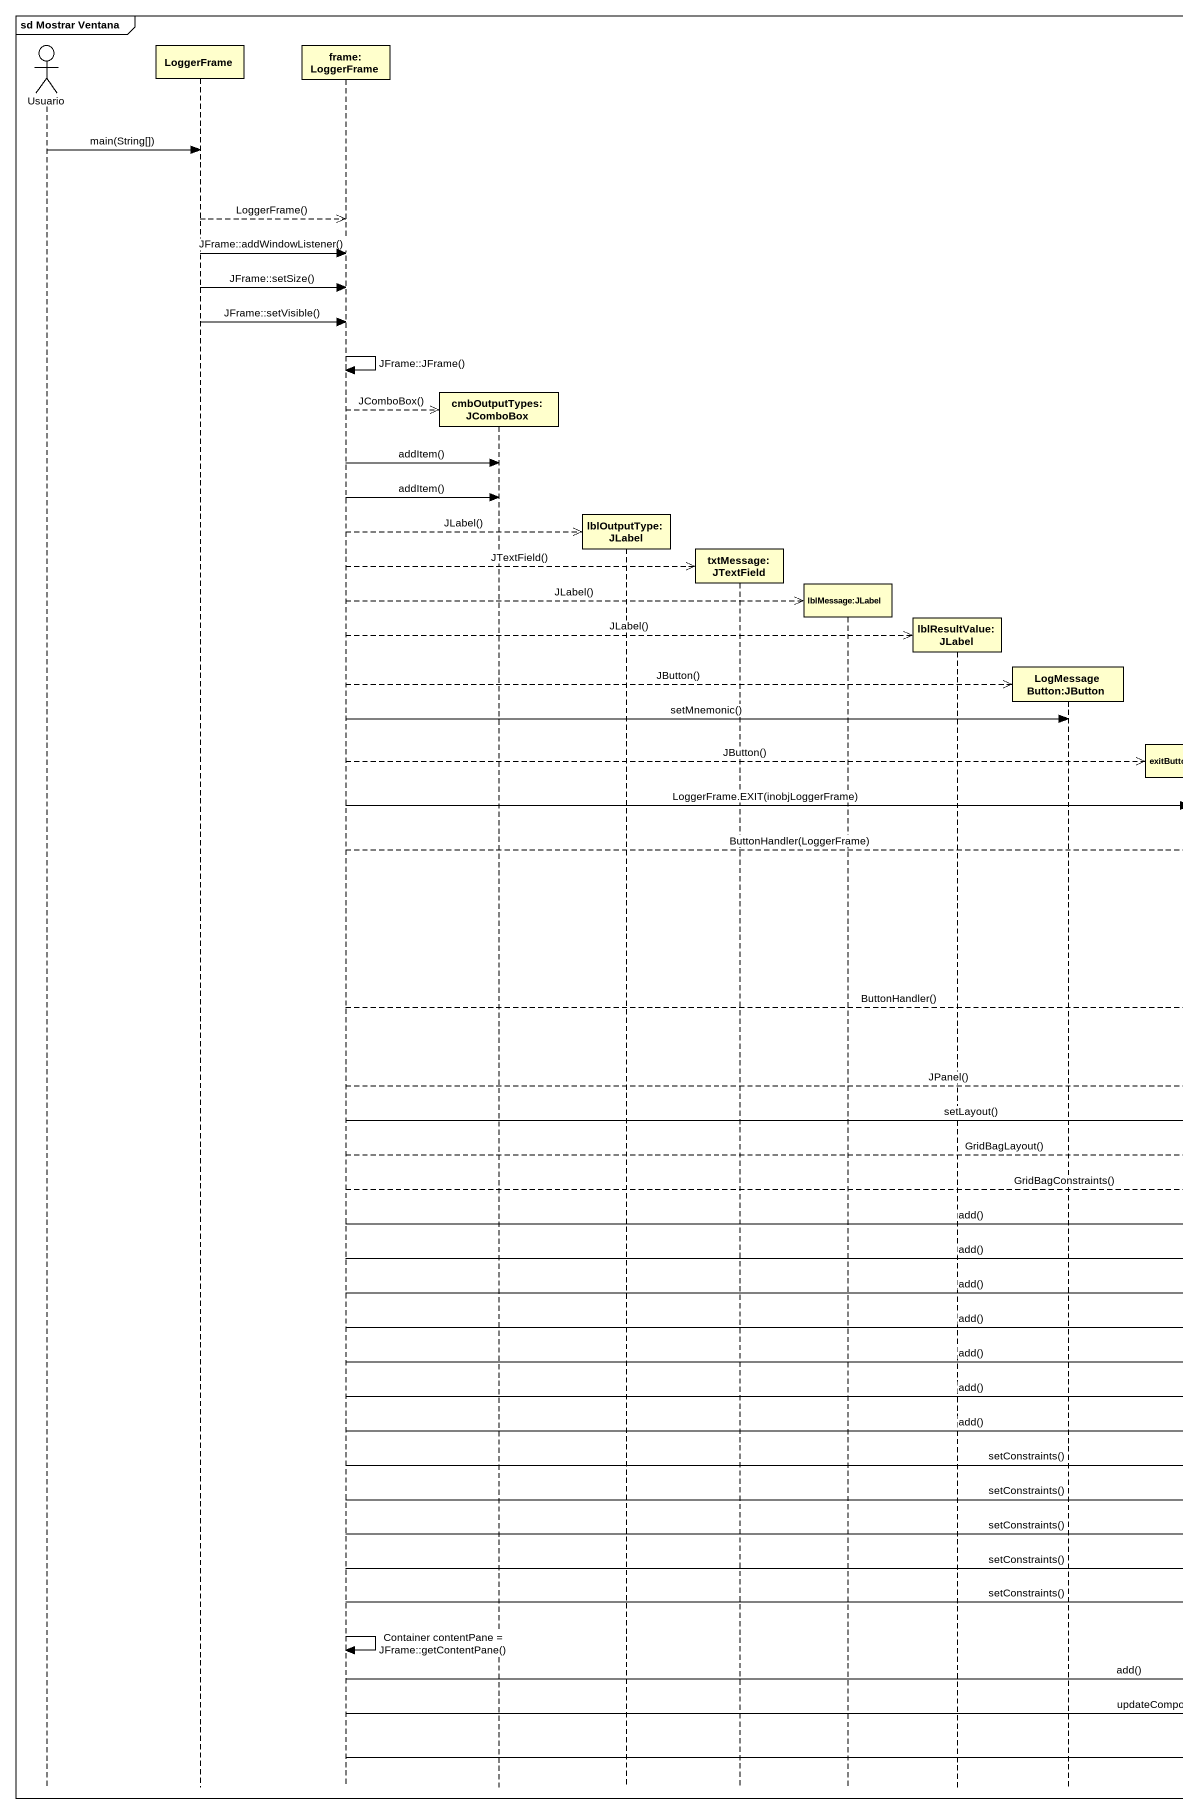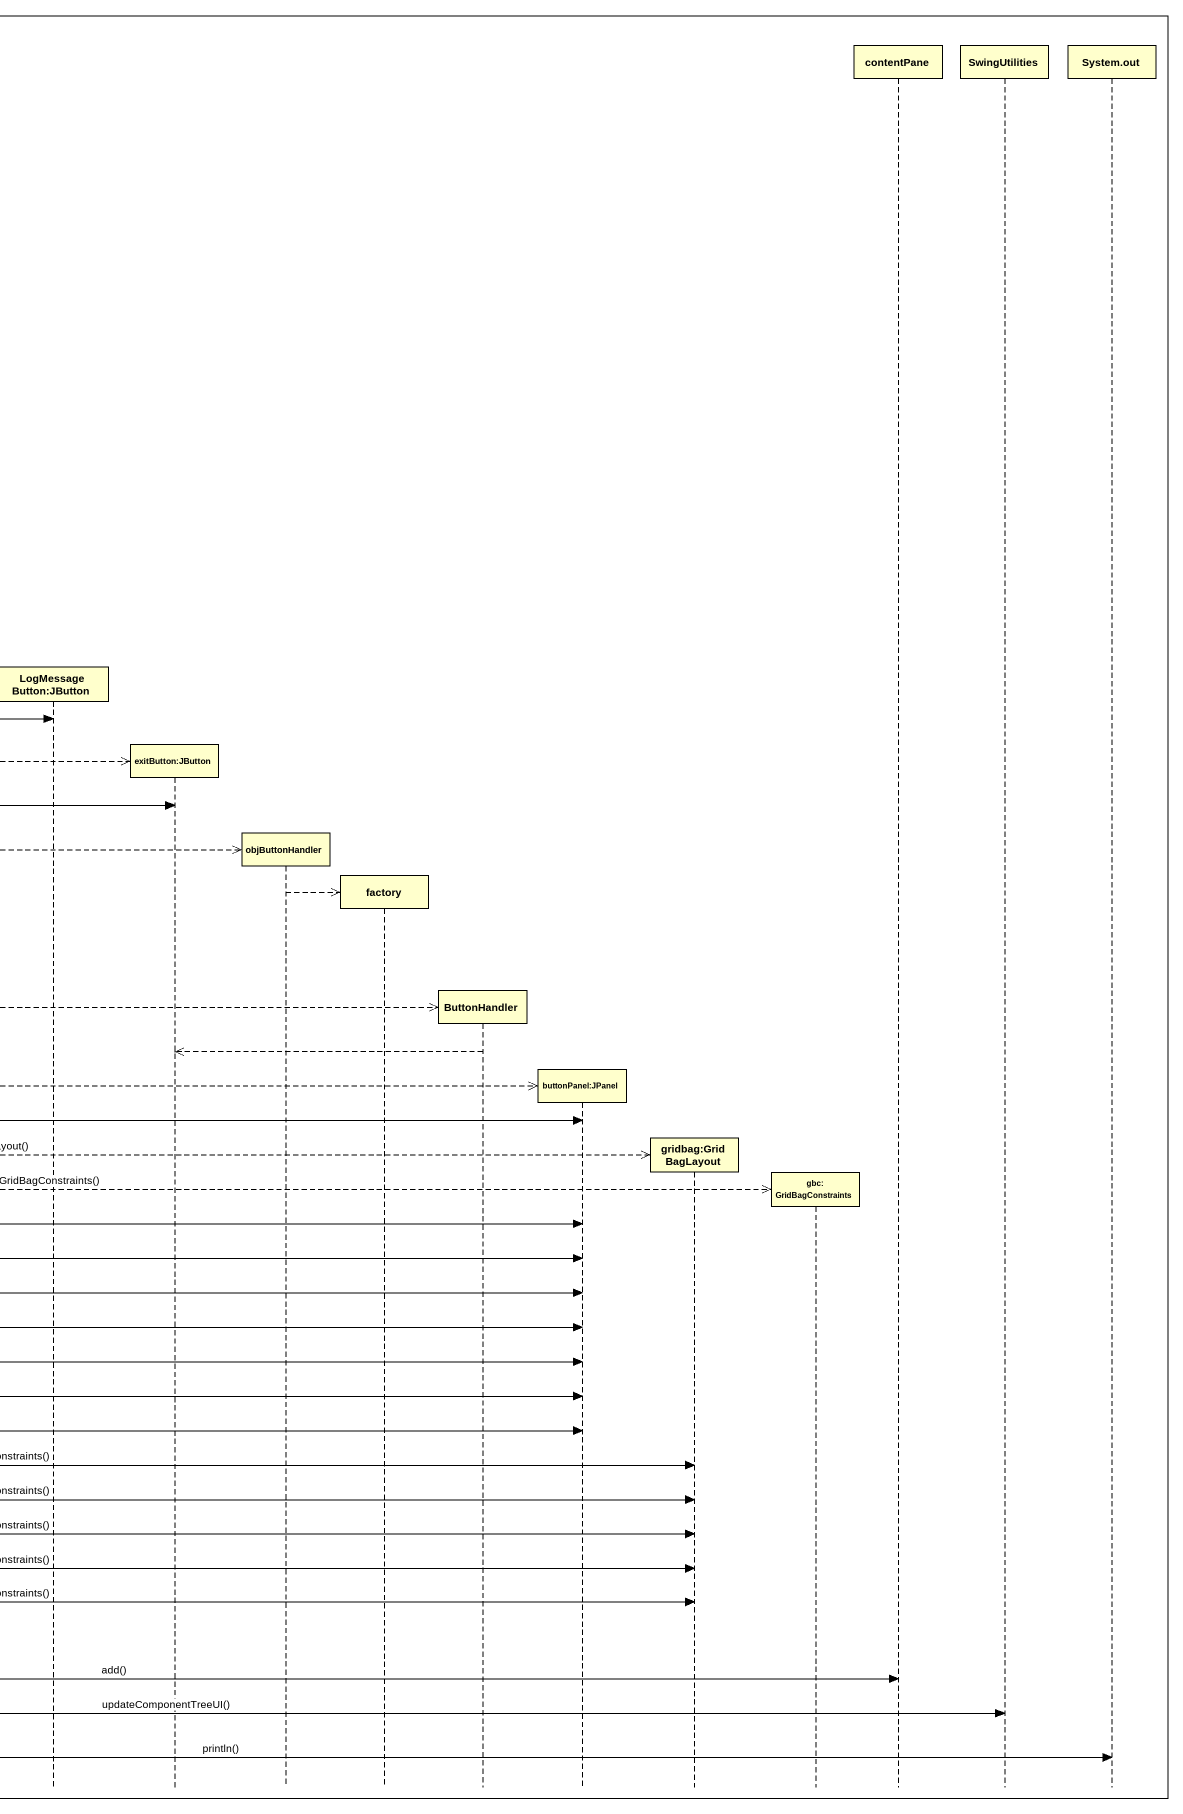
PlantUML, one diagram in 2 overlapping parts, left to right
@startuml
mainframe sd Mostrar Ventana
hide footbox
actor Usuario
participant LoggerFrame
participant "frame: LoggerFrame" as frame_LoggerFrame
participant "cmbOutputTypes:JComboBox" as cmbOutputTypes_JComboBox
participant "lblOutputType:JLabel" as lblOutputType_JLabel
participant "txtMessage:JTextField" as txtMessage_JTextField
participant "lblMessage:JLabel" as lblMessage_JLabel
participant "lblResultValue:JLabel" as lblResultValue_JLabel
participant "LogMessageButton:JButton" as LogMessageButton_JButton
participant "exitButton:JButton" as exitButton_JButton
participant objButtonHandler
participant factory
participant ButtonHandler
participant "buttonPanel:JPanel" as buttonPanel_JPanel
participant "gridbag:GridBagLayout" as gridbag_GridBagLayout
participant "gbc: GridBagConstraints" as gbc_GridBagConstraints
participant contentPane
participant SwingUtilities
participant "System.out" as System_out

Usuario -> LoggerFrame : main(String[])
LoggerFrame -->> frame_LoggerFrame : LoggerFrame()
LoggerFrame -> frame_LoggerFrame : JFrame::addWindowListener()
LoggerFrame -> frame_LoggerFrame : JFrame::setSize()
LoggerFrame -> frame_LoggerFrame : JFrame::setVisible()
frame_LoggerFrame -> frame_LoggerFrame : JFrame::JFrame()
frame_LoggerFrame -->> cmbOutputTypes_JComboBox ** : JComboBox()
frame_LoggerFrame -> cmbOutputTypes_JComboBox : addItem()
frame_LoggerFrame -> cmbOutputTypes_JComboBox : addItem()
frame_LoggerFrame -->> lblOutputType_JLabel ** : JLabel()
frame_LoggerFrame -->> txtMessage_JTextField ** : JTextField()
frame_LoggerFrame -->> lblMessage_JLabel ** : JLabel()
frame_LoggerFrame -->> lblResultValue_JLabel ** : JLabel()
frame_LoggerFrame -->> LogMessageButton_JButton ** : JButton()
frame_LoggerFrame -> LogMessageButton_JButton : setMnemonic()
frame_LoggerFrame -->> exitButton_JButton ** : JButton()
frame_LoggerFrame -> exitButton_JButton : LoggerFrame.EXIT(inobjLoggerFrame)
frame_LoggerFrame -->> objButtonHandler ** : ButtonHandler(LoggerFrame)
objButtonHandler -->> factory **
frame_LoggerFrame -->> ButtonHandler ** : ButtonHandler()
ButtonHandler -->> exitButton_JButton
frame_LoggerFrame -->> buttonPanel_JPanel ** : JPanel()
frame_LoggerFrame -> buttonPanel_JPanel : setLayout()
frame_LoggerFrame -->> gridbag_GridBagLayout ** : GridBagLayout()
frame_LoggerFrame -->> gbc_GridBagConstraints ** : GridBagConstraints()
frame_LoggerFrame -> buttonPanel_JPanel : add()
frame_LoggerFrame -> buttonPanel_JPanel : add()
frame_LoggerFrame -> buttonPanel_JPanel : add()
frame_LoggerFrame -> buttonPanel_JPanel : add()
frame_LoggerFrame -> buttonPanel_JPanel : add()
frame_LoggerFrame -> buttonPanel_JPanel : add()
frame_LoggerFrame -> buttonPanel_JPanel : add()
frame_LoggerFrame -> gridbag_GridBagLayout : setConstraints()
frame_LoggerFrame -> gridbag_GridBagLayout : setConstraints()
frame_LoggerFrame -> gridbag_GridBagLayout : setConstraints()
frame_LoggerFrame -> gridbag_GridBagLayout : setConstraints()
frame_LoggerFrame -> gridbag_GridBagLayout : setConstraints()
frame_LoggerFrame -> frame_LoggerFrame : Container contentPane = JFrame::getContentPane()
frame_LoggerFrame -> contentPane : add()
frame_LoggerFrame -> SwingUtilities : updateComponentTreeUI()
frame_LoggerFrame -> System_out : println()
@enduml
